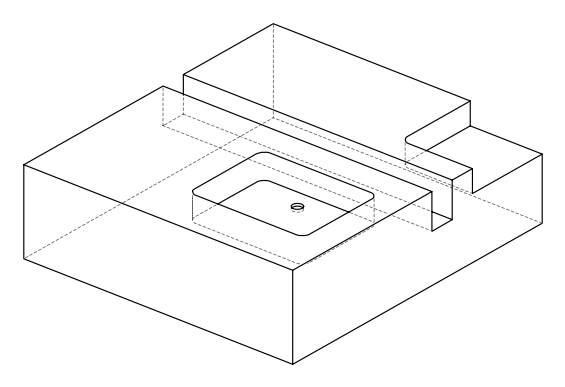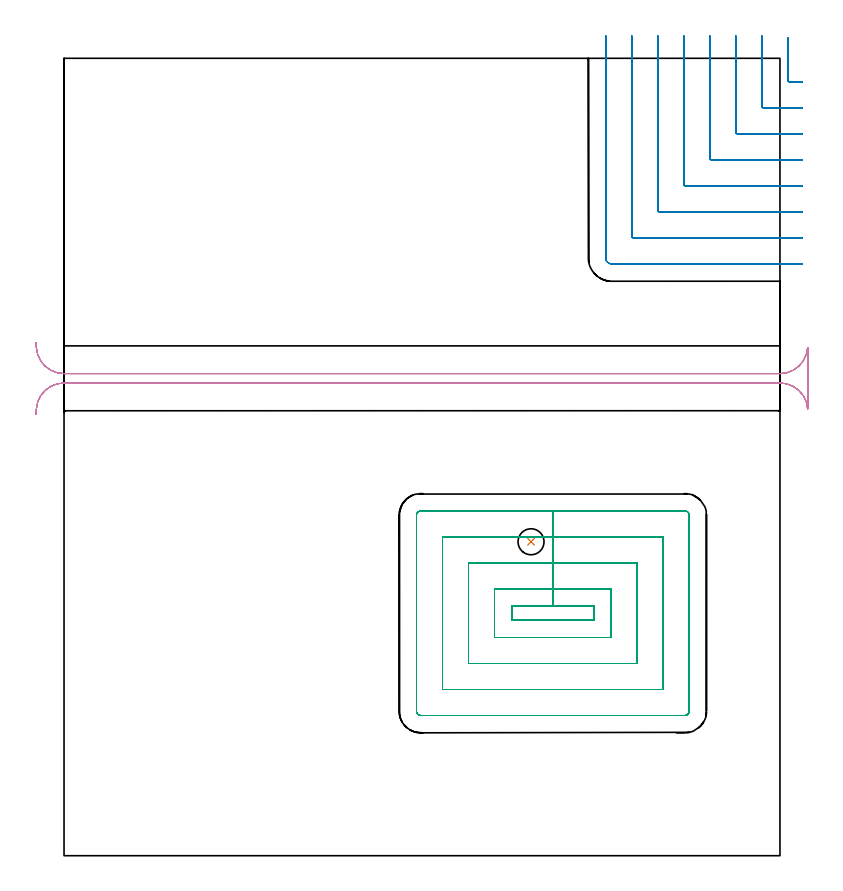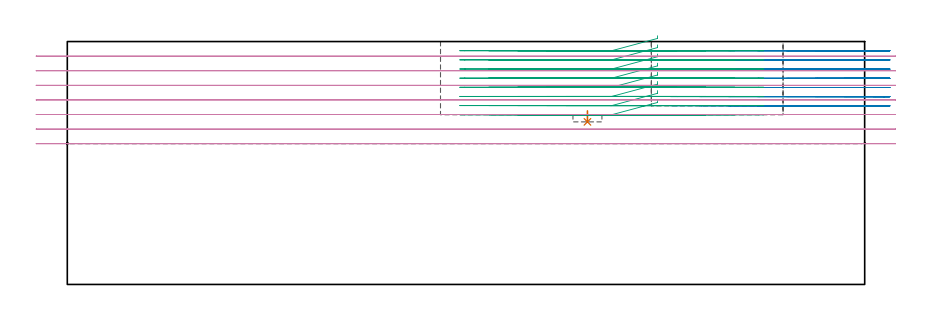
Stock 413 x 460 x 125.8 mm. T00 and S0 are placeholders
(PLAN: 4 operations, 2 tool changes, 58.2 min)
(1 INDEXABLE_INSERT_DRILL_BLIND_HOLE_FROM_SOLID | STEP1POCKET | UGT0302_001 | 0.03 min | 7331 mm3)
(2 MILL_CORNER_NOTCH_RECTANGULAR | CORNER_NOTCH_RECTANGULAR | UGT0201_094 | Follow Part, ap 5, ae 75% | 17.17 min | 471950 mm3)
(3 MILL_RECTANGULAR_POCKET | POCKET_RECTANGULAR_STRAIGHT | UGT0201_094 | Follow Part, ap 5, ae 75% | 27.34 min | 916060 mm3)
(4 MILL_RECTANGULAR_SLOT | SLOT_RECTANGULAR | UGT0201_004 | Follow Part, ap 8, ae 75% | 13.61 min | 817330 mm3)
(TOOL UGT0302_001 | Indexable Insert Drill 15mm | D15 PA180 FL50 Z2)
(TOOL UGT0201_094 | End mill 20 mm | D20 FL38 Z4)
(TOOL UGT0201_004 | End Mill 32 mm | D32 FL53 Z6)
(OP 1 INDEXABLE_INSERT_DRILL_BLIND_HOLE_FROM_SOLID)
G17 G21 G94 G90
T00 M6
G54
G17 G0 G90 X269.4 Y181.1 S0 M3
G43 Z135.8 H0
G94 G81 G98 Z84.2 F250. R89.9
G80
M5
M2
(OP 2 MILL_CORNER_NOTCH_RECTANGULAR)
G17 G21 G94 G90
T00 M6
G54
G17 G0 G90 X417.5 Y471.93 S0 M3
G43 Z135.8 H0
Z121.043
G94 G1 Y468.93 F250.
Y447.392 F500.
G3 X418.492 Y446.4 R1.
G1 X423.
X426. F250.
G0 Z135.8
X402.5 Y473.
Z121.043
G1 Y470.
Y432.393 F500.
G3 X403.493 Y431.4 R1.
G1 X423.
X426. F250.
G0 Z135.8
X387.5 Y473.
Z121.043
G1 Y470.
Y417.393 F500.
G3 X388.493 Y416.4 R1.
G1 X423.
X426. F250.
G0 Z135.8
X372.5 Y473.
Z121.043
G1 Y470.
Y402.394 F500.
G3 X373.494 Y401.4 R1.
G1 X423.
X426. F250.
G0 Z135.8
X357.5 Y473.
Z121.043
G1 Y470.
Y387.394 F500.
G3 X358.494 Y386.4 R1.
G1 X423.
X426. F250.
G0 Z135.8
X342.5 Y473.
Z121.043
G1 Y470.
Y372.395 F500.
G3 X343.495 Y371.4 R1.
G1 X423.
X426. F250.
G0 Z135.8
X327.5 Y473.
Z121.043
G1 Y470.
Y357.395 F500.
G3 X328.495 Y356.4 R1.
G1 X423.
X426. F250.
G0 Z135.8
X312.5 Y473.
Z121.043
G1 Y470.
Y344.8 F500.
G3 X315.9 Y341.4 R3.4
G1 X423.
X426. F250.
G0 Z135.8
X417.5 Y471.93
Z116.286
G1 Y468.93
Y447.392 F500.
G3 X418.492 Y446.4 R1.
G1 X423.
X426. F250.
G0 Z135.8
X402.5 Y473.
Z116.286
G1 Y470.
Y432.393 F500.
G3 X403.493 Y431.4 R1.
G1 X423.
X426. F250.
G0 Z135.8
X387.5 Y473.
Z116.286
G1 Y470.
Y417.393 F500.
G3 X388.493 Y416.4 R1.
G1 X423.
X426. F250.
G0 Z135.8
X372.5 Y473.
Z116.286
G1 Y470.
Y402.394 F500.
G3 X373.494 Y401.4 R1.
G1 X423.
X426. F250.
G0 Z135.8
X357.5 Y473.
Z116.286
G1 Y470.
Y387.394 F500.
G3 X358.494 Y386.4 R1.
G1 X423.
X426. F250.
G0 Z135.8
X342.5 Y473.
Z116.286
G1 Y470.
Y372.395 F500.
G3 X343.495 Y371.4 R1.
G1 X423.
X426. F250.
G0 Z135.8
X327.5 Y473.
Z116.286
G1 Y470.
Y357.395 F500.
G3 X328.495 Y356.4 R1.
G1 X423.
X426. F250.
G0 Z135.8
X312.5 Y473.
Z116.286
G1 Y470.
Y344.8 F500.
G3 X315.9 Y341.4 R3.4
G1 X423.
X426. F250.
G0 Z135.8
X417.5 Y471.93
Z111.529
G1 Y468.93
Y447.392 F500.
G3 X418.492 Y446.4 R1.
G1 X423.
X426. F250.
G0 Z135.8
X402.5 Y473.
Z111.529
G1 Y470.
Y432.393 F500.
G3 X403.493 Y431.4 R1.
G1 X423.
X426. F250.
G0 Z135.8
X387.5 Y473.
Z111.529
G1 Y470.
Y417.393 F500.
G3 X388.493 Y416.4 R1.
G1 X423.
X426. F250.
G0 Z135.8
X372.5 Y473.
Z111.529
G1 Y470.
Y402.394 F500.
G3 X373.494 Y401.4 R1.
G1 X423.
X426. F250.
G0 Z135.8
X357.5 Y473.
Z111.529
G1 Y470.
Y387.394 F500.
G3 X358.494 Y386.4 R1.
G1 X423.
X426. F250.
G0 Z135.8
X342.5 Y473.
Z111.529
G1 Y470.
Y372.395 F500.
G3 X343.495 Y371.4 R1.
G1 X423.
X426. F250.
G0 Z135.8
X327.5 Y473.
Z111.529
G1 Y470.
Y357.395 F500.
G3 X328.495 Y356.4 R1.
G1 X423.
X426. F250.
G0 Z135.8
X312.5 Y473.
Z111.529
G1 Y470.
Y344.8 F500.
G3 X315.9 Y341.4 R3.4
G1 X423.
X426. F250.
G0 Z135.8
X417.5 Y471.93
Z106.771
G1 Y468.93
Y447.392 F500.
G3 X418.492 Y446.4 R1.
G1 X423.
X426. F250.
G0 Z135.8
X402.5 Y473.
Z106.771
G1 Y470.
Y432.393 F500.
G3 X403.493 Y431.4 R1.
G1 X423.
X426. F250.
G0 Z135.8
X387.5 Y473.
Z106.771
G1 Y470.
Y417.393 F500.
G3 X388.493 Y416.4 R1.
G1 X423.
X426. F250.
G0 Z135.8
X372.5 Y473.
Z106.771
G1 Y470.
Y402.394 F500.
G3 X373.494 Y401.4 R1.
G1 X423.
X426. F250.
G0 Z135.8
X357.5 Y473.
Z106.771
G1 Y470.
Y387.394 F500.
G3 X358.494 Y386.4 R1.
G1 X423.
X426. F250.
G0 Z135.8
X342.5 Y473.
Z106.771
G1 Y470.
Y372.395 F500.
G3 X343.495 Y371.4 R1.
G1 X423.
X426. F250.
G0 Z135.8
X327.5 Y473.
Z106.771
G1 Y470.
Y357.395 F500.
G3 X328.495 Y356.4 R1.
G1 X423.
X426. F250.
G0 Z135.8
X312.5 Y473.
Z106.771
G1 Y470.
Y344.8 F500.
G3 X315.9 Y341.4 R3.4
G1 X423.
X426. F250.
G0 Z135.8
X417.5 Y471.93
Z102.014
G1 Y468.93
Y447.392 F500.
G3 X418.492 Y446.4 R1.
G1 X423.
X426. F250.
G0 Z135.8
X402.5 Y473.
Z102.014
G1 Y470.
Y432.393 F500.
G3 X403.493 Y431.4 R1.
G1 X423.
X426. F250.
G0 Z135.8
X387.5 Y473.
Z102.014
G1 Y470.
Y417.393 F500.
G3 X388.493 Y416.4 R1.
G1 X423.
X426. F250.
G0 Z135.8
X372.5 Y473.
Z102.014
G1 Y470.
Y402.394 F500.
G3 X373.494 Y401.4 R1.
G1 X423.
X426. F250.
G0 Z135.8
X357.5 Y473.
Z102.014
G1 Y470.
Y387.394 F500.
G3 X358.494 Y386.4 R1.
G1 X423.
X426. F250.
G0 Z135.8
X342.5 Y473.
Z102.014
G1 Y470.
Y372.395 F500.
G3 X343.495 Y371.4 R1.
G1 X423.
X426. F250.
G0 Z135.8
X327.5 Y473.
Z102.014
G1 Y470.
Y357.395 F500.
G3 X328.495 Y356.4 R1.
G1 X423.
X426. F250.
G0 Z135.8
X312.5 Y473.
Z102.014
G1 Y470.
Y344.8 F500.
G3 X315.9 Y341.4 R3.4
G1 X423.
X426. F250.
G0 Z135.8
X417.5 Y471.93
Z97.257
G1 Y468.93
Y447.392 F500.
G3 X418.492 Y446.4 R1.
G1 X423.
X426. F250.
G0 Z135.8
X402.5 Y473.
Z97.257
G1 Y470.
Y432.393 F500.
G3 X403.493 Y431.4 R1.
G1 X423.
X426. F250.
G0 Z135.8
X387.5 Y473.
Z97.257
G1 Y470.
Y417.393 F500.
G3 X388.493 Y416.4 R1.
G1 X423.
X426. F250.
G0 Z135.8
X372.5 Y473.
Z97.257
G1 Y470.
Y402.394 F500.
G3 X373.494 Y401.4 R1.
G1 X423.
X426. F250.
G0 Z135.8
X357.5 Y473.
Z97.257
G1 Y470.
Y387.394 F500.
G3 X358.494 Y386.4 R1.
G1 X423.
X426. F250.
G0 Z135.8
X342.5 Y473.
Z97.257
G1 Y470.
Y372.395 F500.
G3 X343.495 Y371.4 R1.
G1 X423.
X426. F250.
G0 Z135.8
X327.5 Y473.
Z97.257
G1 Y470.
Y357.395 F500.
G3 X328.495 Y356.4 R1.
G1 X423.
X426. F250.
G0 Z135.8
X312.5 Y473.
Z97.257
G1 Y470.
Y344.8 F500.
G3 X315.9 Y341.4 R3.4
G1 X423.
X426. F250.
G0 Z135.8
X417.5 Y471.93
Z92.5
G1 Y468.93
Y447.392 F500.
G3 X418.492 Y446.4 R1.
G1 X423.
X426. F250.
G0 Z135.8
X402.5 Y473.
Z92.5
G1 Y470.
Y432.393 F500.
G3 X403.493 Y431.4 R1.
G1 X423.
X426. F250.
G0 Z135.8
X387.5 Y473.
Z92.5
G1 Y470.
Y417.393 F500.
G3 X388.493 Y416.4 R1.
G1 X423.
X426. F250.
G0 Z135.8
X372.5 Y473.
Z92.5
G1 Y470.
Y402.394 F500.
G3 X373.494 Y401.4 R1.
G1 X423.
X426. F250.
G0 Z135.8
X357.5 Y473.
Z92.5
G1 Y470.
Y387.394 F500.
G3 X358.494 Y386.4 R1.
G1 X423.
X426. F250.
G0 Z135.8
X342.5 Y473.
Z92.5
G1 Y470.
Y372.395 F500.
G3 X343.495 Y371.4 R1.
G1 X423.
X426. F250.
G0 Z135.8
X327.5 Y473.
Z92.5
G1 Y470.
Y357.395 F500.
G3 X328.495 Y356.4 R1.
G1 X423.
X426. F250.
G0 Z135.8
X312.5 Y473.
Z92.5
G1 Y470.
Y344.8 F500.
G3 X315.9 Y341.4 R3.4
G1 X423.
X426. F250.
G0 Z135.8
M5
M2
(OP 3 MILL_RECTANGULAR_POCKET)
G17 G21 G94 G90
T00 M6
G54
G17 G0 G90 X305.7 Y138.723 S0 M3
G43 Z135.8 H0
Z128.8
G94 G1 Y143.9 Z127.413 F250.
X282. Z121.062
X258.3 F500.
Y135.9
X305.7
Y143.9
X282.
Y153.9
X248.3
Y125.9
X315.7
Y153.9
X282.
Y168.9
X233.3
Y110.9
X330.7
Y168.9
X282.
Y183.9
X218.3
Y95.9
X345.7
Y183.9
X282.
Y198.9
X205.9
G3 X203.3 Y196.3 R2.6
G1 Y83.5
G3 X205.9 Y80.9 R2.6
G1 X358.1
G3 X360.7 Y83.5 R2.6
G1 Y196.3
G3 X358.1 Y198.9 R2.6
G1 X282.
X281.
G0 X305.7 Y138.723 Z124.062
G1 Y143.9 Z122.675 F250.
X282. Z116.325
X258.3 F500.
Y135.9
X305.7
Y143.9
X282.
Y153.9
X248.3
Y125.9
X315.7
Y153.9
X282.
Y168.9
X233.3
Y110.9
X330.7
Y168.9
X282.
Y183.9
X218.3
Y95.9
X345.7
Y183.9
X282.
Y198.9
X205.9
G3 X203.3 Y196.3 R2.6
G1 Y83.5
G3 X205.9 Y80.9 R2.6
G1 X358.1
G3 X360.7 Y83.5 R2.6
G1 Y196.3
G3 X358.1 Y198.9 R2.6
G1 X282.
X281.
G0 X305.7 Y138.723 Z119.325
G1 Y143.9 Z117.938 F250.
X282. Z111.587
X258.3 F500.
Y135.9
X305.7
Y143.9
X282.
Y153.9
X248.3
Y125.9
X315.7
Y153.9
X282.
Y168.9
X233.3
Y110.9
X330.7
Y168.9
X282.
Y183.9
X218.3
Y95.9
X345.7
Y183.9
X282.
Y198.9
X205.9
G3 X203.3 Y196.3 R2.6
G1 Y83.5
G3 X205.9 Y80.9 R2.6
G1 X358.1
G3 X360.7 Y83.5 R2.6
G1 Y196.3
G3 X358.1 Y198.9 R2.6
G1 X282.
X281.
G0 X305.7 Y138.723 Z114.587
G1 Y143.9 Z113.2 F250.
X282. Z106.85
X258.3 F500.
Y135.9
X305.7
Y143.9
X282.
Y153.9
X248.3
Y125.9
X315.7
Y153.9
X282.
Y168.9
X233.3
Y110.9
X330.7
Y168.9
X282.
Y183.9
X218.3
Y95.9
X345.7
Y183.9
X282.
Y198.9
X205.9
G3 X203.3 Y196.3 R2.6
G1 Y83.5
G3 X205.9 Y80.9 R2.6
G1 X358.1
G3 X360.7 Y83.5 R2.6
G1 Y196.3
G3 X358.1 Y198.9 R2.6
G1 X282.
X281.
G0 X305.7 Y138.723 Z109.85
G1 Y143.9 Z108.463 F250.
X282. Z102.112
X258.3 F500.
Y135.9
X305.7
Y143.9
X282.
Y153.9
X248.3
Y125.9
X315.7
Y153.9
X282.
Y168.9
X233.3
Y110.9
X330.7
Y168.9
X282.
Y183.9
X218.3
Y95.9
X345.7
Y183.9
X282.
Y198.9
X205.9
G3 X203.3 Y196.3 R2.6
G1 Y83.5
G3 X205.9 Y80.9 R2.6
G1 X358.1
G3 X360.7 Y83.5 R2.6
G1 Y196.3
G3 X358.1 Y198.9 R2.6
G1 X282.
X281.
G0 X305.7 Y138.723 Z105.112
G1 Y143.9 Z103.725 F250.
X282. Z97.375
X258.3 F500.
Y135.9
X305.7
Y143.9
X282.
Y153.9
X248.3
Y125.9
X315.7
Y153.9
X282.
Y168.9
X233.3
Y110.9
X330.7
Y168.9
X282.
Y183.9
X218.3
Y95.9
X345.7
Y183.9
X282.
Y198.9
X205.9
G3 X203.3 Y196.3 R2.6
G1 Y83.5
G3 X205.9 Y80.9 R2.6
G1 X358.1
G3 X360.7 Y83.5 R2.6
G1 Y196.3
G3 X358.1 Y198.9 R2.6
G1 X282.
X281.
G0 X305.7 Y138.723 Z100.375
G1 Y143.9 Z98.988 F250.
X282. Z92.637
X258.3 F500.
Y135.9
X305.7
Y143.9
X282.
Y153.9
X248.3
Y125.9
X315.7
Y153.9
X282.
Y168.9
X233.3
Y110.9
X330.7
Y168.9
X282.
Y183.9
X218.3
Y95.9
X345.7
Y183.9
X282.
Y198.9
X205.9
G3 X203.3 Y196.3 R2.6
G1 Y83.5
G3 X205.9 Y80.9 R2.6
G1 X358.1
G3 X360.7 Y83.5 R2.6
G1 Y196.3
G3 X358.1 Y198.9 R2.6
G1 X282.
X281.
G0 X305.7 Y138.723 Z95.637
G1 Y143.9 Z94.25 F250.
X282. Z87.9
X258.3 F500.
Y135.9
X305.7
Y143.9
X282.
Y153.9
X248.3
Y125.9
X315.7
Y153.9
X282.
Y168.9
X233.3
Y110.9
X330.7
Y168.9
X282.
Y183.9
X218.3
Y95.9
X345.7
Y183.9
X282.
Y198.9
X205.9
G3 X203.3 Y196.3 R2.6
G1 Y83.5
G3 X205.9 Y80.9 R2.6
G1 X358.1
G3 X360.7 Y83.5 R2.6
G1 Y196.3
G3 X358.1 Y198.9 R2.6
G1 X282.
X281.
G0 Z135.8
M5
M2
(OP 4 MILL_RECTANGULAR_SLOT)
G17 G21 G94 G90
T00 M6
G54
G17 G0 G90 X-16.154 Y254.685 S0 M3
G43 Z135.8 H0
Z118.243
G94 G1 X-15.97 Y257.679 F250.
G2 X0. Y272.7 R16. F500.
G1 X413.
G2 X428.97 Y257.679 R16.
G1 X429.
Y293.121
X428.97
G2 X413. Y278.1 R16.
G1 X0.
G2 X-15.97 Y293.121 R16.
G1 X-16.154 Y296.115 F250.
G0 Y254.685 Z110.686
G1 X-15.97 Y257.679
G2 X0. Y272.7 R16. F500.
G1 X413.
G2 X428.97 Y257.679 R16.
G1 X429.
Y293.121
X428.97
G2 X413. Y278.1 R16.
G1 X0.
G2 X-15.97 Y293.121 R16.
G1 X-16.154 Y296.115 F250.
G0 Y254.685 Z103.129
G1 X-15.97 Y257.679
G2 X0. Y272.7 R16. F500.
G1 X413.
G2 X428.97 Y257.679 R16.
G1 X429.
Y293.121
X428.97
G2 X413. Y278.1 R16.
G1 X0.
G2 X-15.97 Y293.121 R16.
G1 X-16.154 Y296.115 F250.
G0 Y254.685 Z95.571
G1 X-15.97 Y257.679
G2 X0. Y272.7 R16. F500.
G1 X413.
G2 X428.97 Y257.679 R16.
G1 X429.
Y293.121
X428.97
G2 X413. Y278.1 R16.
G1 X0.
G2 X-15.97 Y293.121 R16.
G1 X-16.154 Y296.115 F250.
G0 Y254.685 Z88.014
G1 X-15.97 Y257.679
G2 X0. Y272.7 R16. F500.
G1 X413.
G2 X428.97 Y257.679 R16.
G1 X429.
Y293.121
X428.97
G2 X413. Y278.1 R16.
G1 X0.
G2 X-15.97 Y293.121 R16.
G1 X-16.154 Y296.115 F250.
G0 Y254.685 Z80.457
G1 X-15.97 Y257.679
G2 X0. Y272.7 R16. F500.
G1 X413.
G2 X428.97 Y257.679 R16.
G1 X429.
Y293.121
X428.97
G2 X413. Y278.1 R16.
G1 X0.
G2 X-15.97 Y293.121 R16.
G1 X-16.154 Y296.115 F250.
G0 Y254.685 Z72.9
G1 X-15.97 Y257.679
G2 X0. Y272.7 R16. F500.
G1 X413.
G2 X428.97 Y257.679 R16.
G1 X429.
Y293.121
X428.97
G2 X413. Y278.1 R16.
G1 X0.
G2 X-15.97 Y293.121 R16.
G1 X-16.154 Y296.115 F250.
G0 Z135.8
M5
M2
